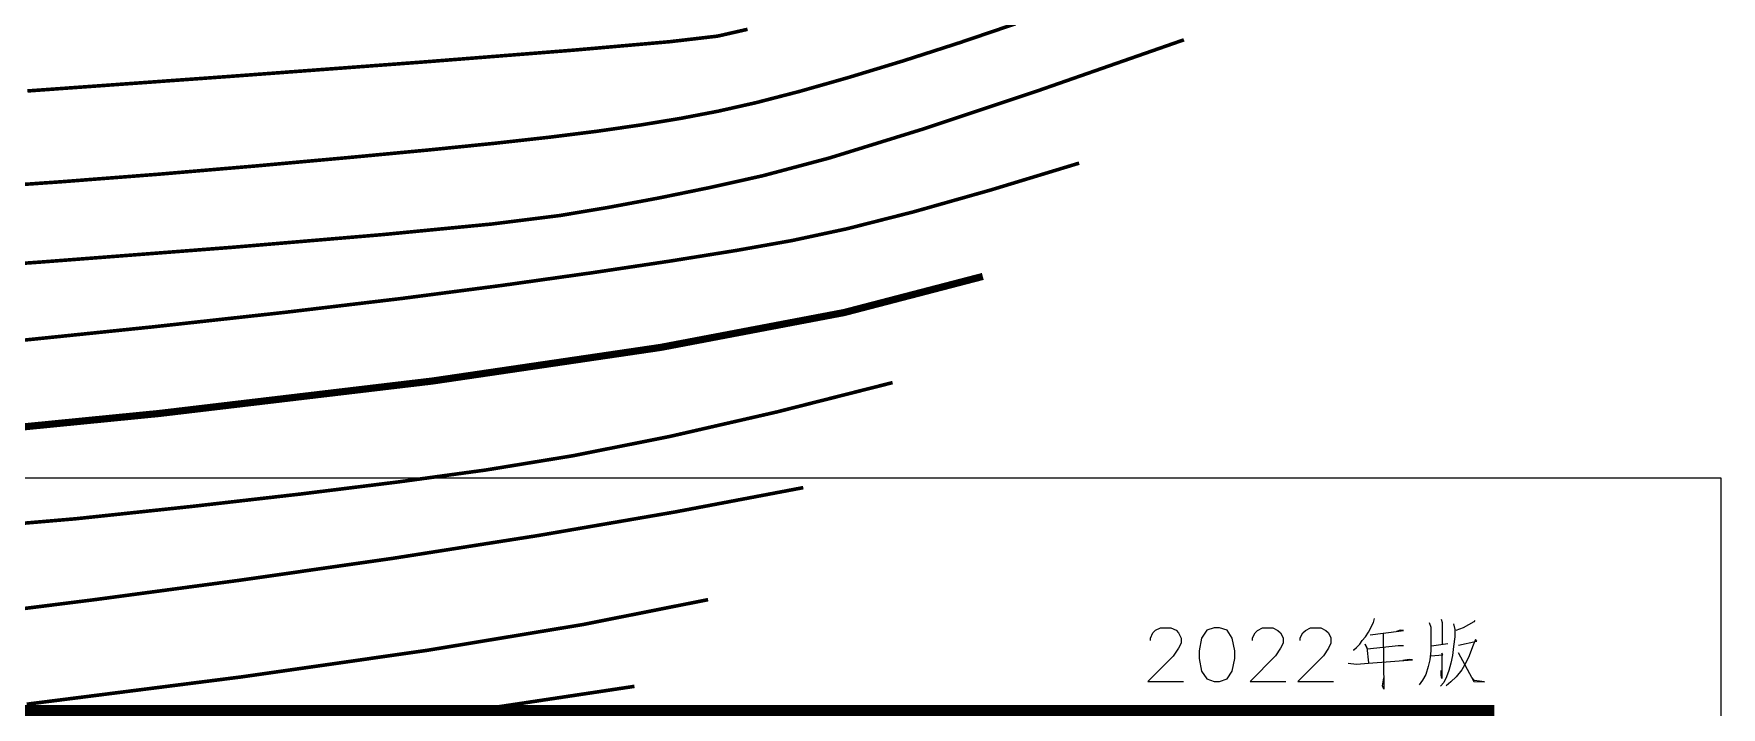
# Model space of a CAD drawing. Extents: x -809667 to 586099, y 3084146 to 3634412.
# Drawn here: x 382112.65 to 382147.98, y 3085863.75 to 3085877.85 of the extents above; entities that cross this region are included whole.
import ezdxf

# ---------------------------------------------------------------- set-up
doc = ezdxf.new("R2010")
doc.units = 0
doc.header["$LTSCALE"] = 0.5
doc.layers.get('0').update_dxf_attribs({"linetype": 'CONTINUOUS'})
doc.layers.add('dxt', color=252, linetype='CONTINUOUS')
doc.layers.add('PUB_TITLE', color=4, linetype='CONTINUOUS')

# ---------------------------------------------------------------- blocks, each defined once
blk = doc.blocks.new('DE')
at = {"layer": 'PUB_TITLE', "color": 140, "lineweight": 0}
for points in [[(-541.1, 57681.1), (-539.2, 57681.1), (-527, 57690.5), (-513, 57704.6), (-503.6, 57719.6), (-489.5, 57735.6), (-477.3, 57754.3), (-467.9, 57773.1), (-461.4, 57785.3), (-456.7, 57794.7), (-452, 57811.6)], [(-173.3, 57808.7), (-168.6, 57794.7), (-168.6, 57704.6)], [(-1390.2, 57719.6), (-1390.2, 57729.9), (-1379.9, 57751.5), (-1368.7, 57762.8), (-1348, 57773.1), (-1304.9, 57773.1), (-1283.3, 57762.8), (-1273, 57751.5), (-1261.7, 57729.9), (-1261.7, 57709.3), (-1273, 57687.7), (-1294.5, 57654.9), (-1401.5, 57547.9), (-1251.4, 57547.9)], [(-963.1, 57719.3), (-963.1, 57730.4), (-952, 57751.8), (-941.8, 57762.1), (-920.4, 57773.2), (-877.6, 57773.2), (-856.3, 57762.1), (-845.2, 57751.8), (-834.9, 57730.4), (-834.9, 57709), (-845.2, 57687.7), (-866.5, 57655.2), (-973.4, 57548.3), (-823.8, 57548.3)], [(-762.7, 57719.3), (-762.7, 57730.4), (-751.6, 57751.8), (-741.3, 57762.1), (-720, 57773.2), (-677.2, 57773.2), (-655.8, 57762.1), (-644.8, 57751.8), (-634.5, 57730.4), (-634.5, 57709), (-644.8, 57687.7), (-666.1, 57655.2), (-773, 57548.3), (-623.4, 57548.3)], [(-470.7, 57743.1), (-349.7, 57759), (-330.9, 57761.8), (-345, 57763.7), (-360, 57757.1)], [(-416.3, 57749.6), (-413.5, 57516), (-418.2, 57530.1), (-413.5, 57562.9)], [(-223, 57794.7), (-215.5, 57775.9), (-215.5, 57719.6), (-215.5, 57676.4), (-220.2, 57638.9), (-227.7, 57610.8), (-237.1, 57577.9), (-251.2, 57553.5), (-265.3, 57534.8)], [(-120.8, 57790), (-116.1, 57766.5), (-116.1, 57735.6), (-120.8, 57695.2), (-125.5, 57657.7), (-133, 57624.8), (-140.5, 57593.9), (-149.9, 57567.6), (-161.1, 57544.2), (-175.2, 57528.2)], [(-31.6, 57804), (-36.3, 57797.5), (-81.4, 57773.1), (-111.4, 57761.8)], [(-330.9, 57698), (-352.5, 57698), (-482, 57684), (-491.4, 57704.6), (-484.8, 57690.5), (-477.3, 57626.7)], [(-215.5, 57655.8), (-165.8, 57660.5), (-170.5, 57667.1), (-170.5, 57561), (-173.3, 57575.1), (-173.3, 57593.9)], [(-213.7, 57698), (-145.2, 57707.4)], [(-100.1, 57699.9), (-24.1, 57716.8), (-28.8, 57724.3), (-41, 57693.3), (-55.1, 57655.8), (-69.2, 57626.7), (-86.1, 57596.7), (-109.5, 57567.6), (-133, 57547), (-151.7, 57530.1)], [(-102, 57669.9), (-36.3, 57548.8), (8.7, 57547), (-33.5, 57551.7), (-45.7, 57565.7)], [(-562.7, 57624.8), (-527, 57620.2), (-477.3, 57624.8), (-293.4, 57638.9), (-307.5, 57640.8), (-333.8, 57636.1)]]:
    blk.add_lwpolyline(points, dxfattribs=at)
blk.add_lwpolyline([(-1122.8, 57773.1), (-1154.7, 57762.8), (-1176.3, 57729.9), (-1186.6, 57676.4), (-1186.6, 57644.5), (-1176.3, 57591.1), (-1154.7, 57559.2), (-1122.8, 57547.9), (-1101.3, 57547.9), (-1069.4, 57559.2), (-1047.8, 57591.1), (-1037.5, 57644.5), (-1037.5, 57676.4), (-1047.8, 57729.9), (-1069.4, 57762.8), (-1101.3, 57773.1), (-1122.8, 57773.1)], close=True, dxfattribs=at)
blk = doc.blocks.new('DEEEE')
at = {"layer": 'PUB_TITLE'}
blk.add_blockref('DE', (917508.9, -201220.5), dxfattribs=at)

msp = doc.modelspace()

# ---------------------------------------------------------------- linework, layer by layer
at = {"layer": 'dxt', "color": 252, "linetype": 'Continuous', "const_width": 0.075}
for points in [[(382133.203, 3085878.064), (382132.042, 3085877.67), (382130.856, 3085877.288), (382129.714, 3085876.941), (382128.688, 3085876.649), (382127.775, 3085876.413), (382126.977, 3085876.233), (382126.203, 3085876.085), (382125.363, 3085875.946), (382124.456, 3085875.815), (382123.483, 3085875.693), (382122.343, 3085875.566), (382120.932, 3085875.423), (382119.25, 3085875.264), (382117.299, 3085875.087), (382115.24, 3085874.912), (382113.237, 3085874.757), (382111.288, 3085874.62)], [(382127.594, 3085877.948), (382126.966, 3085877.805), (382125.97, 3085877.689), (382123.932, 3085877.51), (382120.852, 3085877.267), (382116.73, 3085876.96), (382112.516, 3085876.657)]]:
    msp.add_lwpolyline(points, dxfattribs=at)
at = {"layer": 'dxt', "color": 252, "linetype": 'Continuous', "flags": 128}
for points, const_width in [([(382136.731, 3085877.728), (382133.718, 3085876.677), (382131.243, 3085875.852), (382129.309, 3085875.254), (382127.913, 3085874.882), (382126.804, 3085874.635), (382125.725, 3085874.414), (382124.679, 3085874.219), (382123.663, 3085874.049), (382122.237, 3085873.871), (382119.957, 3085873.65), (382116.823, 3085873.385), (382112.836, 3085873.078), (382108.792, 3085872.786)], 0.075), ([(382134.537, 3085875.146), (382132.687, 3085874.584), (382131.069, 3085874.126), (382129.681, 3085873.773), (382128.524, 3085873.525), (382127.365, 3085873.319), (382125.97, 3085873.095), (382124.34, 3085872.851), (382122.475, 3085872.589), (382120.34, 3085872.311), (382117.899, 3085872.021), (382115.152, 3085871.719), (382112.1, 3085871.405)], 0.075), ([(382132.52, 3085872.774), (382129.617, 3085872.018), (382125.775, 3085871.288), (382120.995, 3085870.584), (382115.277, 3085869.905), (382109.397, 3085869.324)], 0.15), ([(382130.631, 3085870.551), (382128.204, 3085869.936), (382125.976, 3085869.426), (382123.945, 3085869.021), (382122.113, 3085868.721), (382120.276, 3085868.471), (382118.232, 3085868.218), (382115.981, 3085867.961), (382113.523, 3085867.7), (382110.58, 3085867.448)], 0.075), ([(382128.761, 3085868.352), (382126.077, 3085867.843), (382123.214, 3085867.35), (382120.173, 3085866.873), (382116.954, 3085866.412), (382113.903, 3085866.004), (382111.364, 3085865.686)], 0.075), ([(382126.768, 3085866.007), (382124.137, 3085865.484), (382120.882, 3085864.945), (382117.003, 3085864.39), (382112.501, 3085863.818)], 0.075), ([(382125.226, 3085864.192), (382114.445, 3085862.57), (382105.971, 3085861.334)], 0.075)]:
    msp.add_lwpolyline(points, dxfattribs=dict(at, const_width=const_width))
at = {"layer": 'PUB_TITLE', "linetype": 'Continuous'}
msp.add_lwpolyline([(381727.482, 3085571.553), (382147.982, 3085571.553), (382147.982, 3085868.553), (381727.482, 3085868.553)], close=True, dxfattribs=at)
at = {"layer": 'PUB_TITLE', "linetype": 'Continuous', "const_width": 0.5}
msp.add_lwpolyline([(381739.982, 3085576.553), (382142.982, 3085576.553), (382142.982, 3085863.553), (381739.982, 3085863.553)], close=True, dxfattribs=at)

# ---------------------------------------------------------------- block references
at = {"xscale": 0.005, "yscale": 0.005, "zscale": 0.005}
msp.add_blockref('DEEEE', (377555.437, 3086582.655), dxfattribs=at)

doc.saveas('drawing.dxf')
